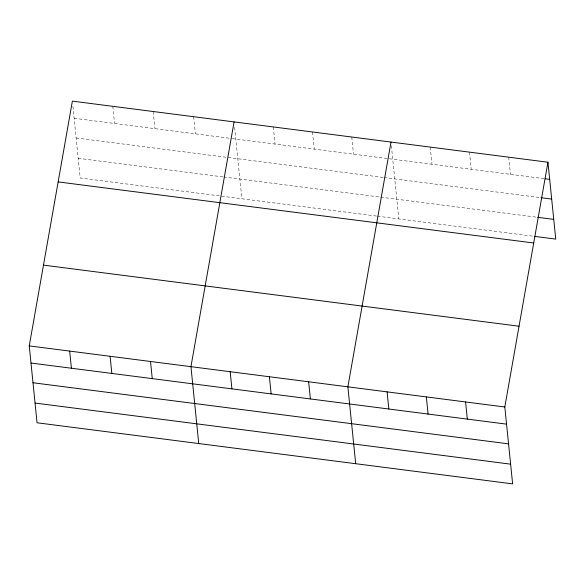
<?xml version="1.0" encoding="UTF-8"?>
<svg xmlns="http://www.w3.org/2000/svg" width="585" height="585" viewBox="0 0 585 585"><rect width="100%" height="100%" fill="white"/><g stroke="black" fill="none" stroke-linecap="round" stroke-linejoin="round"><path stroke-width="0.44" stroke-dasharray="2.92 2.19" d="M74.12 118.272L231.324 138.47M232.216 138.579L388.286 158.63M389.179 158.747L544.335 178.674M76.123 137.987L383.16 177.423M384.053 177.54L540.094 197.584M78.185 158.294L222.812 176.875M223.711 176.984L379.87 197.05M380.762 197.16L536.803 217.21M376.521 216.07L80.189 178.008L72.84 105.644M377.413 216.187L533.462 236.23M508.709 157.182L510.449 174.323M469.477 152.137L471.217 169.284M430.238 147.098L431.979 164.246M391.372 145.672L398.816 218.936M351.775 137.022L353.515 154.162M312.536 131.983L314.277 149.124M273.305 126.938L275.045 144.085M234.622 127.311L241.883 198.776M193.65 116.707L195.39 133.848M153.226 111.516L154.966 128.656M112.803 106.324L114.543 123.464"/><path stroke-width="0.88" d="M547.94 162.22L504.811 406.992L512.621 483.868L37.06 422.779L29.25 345.903L72.379 101.132L547.94 162.22L555.75 239.097L534.346 236.347M234.073 121.899L190.944 366.671L198.746 443.554M391.007 142.06L347.878 386.831L355.687 463.708M545.227 178.791L549.681 179.361M540.986 197.701L551.684 199.076M537.695 217.32L553.746 219.382M58.149 181.906L533.71 242.994M43.48 265.129L519.041 326.218M29.25 345.903L504.811 406.992M30.99 363.044L506.551 424.14M32.994 382.758L508.555 443.847M35.056 403.065L510.617 464.161M465.58 401.953L467.32 419.094M426.341 396.915L428.088 414.056M387.109 391.877L388.849 409.017M308.646 381.793L310.386 398.941M269.407 376.755L271.147 393.895M230.176 371.716L231.916 388.857M150.52 361.479L152.261 378.627M110.097 356.287L111.837 373.435M69.673 351.095L71.414 368.243"/></g></svg>
